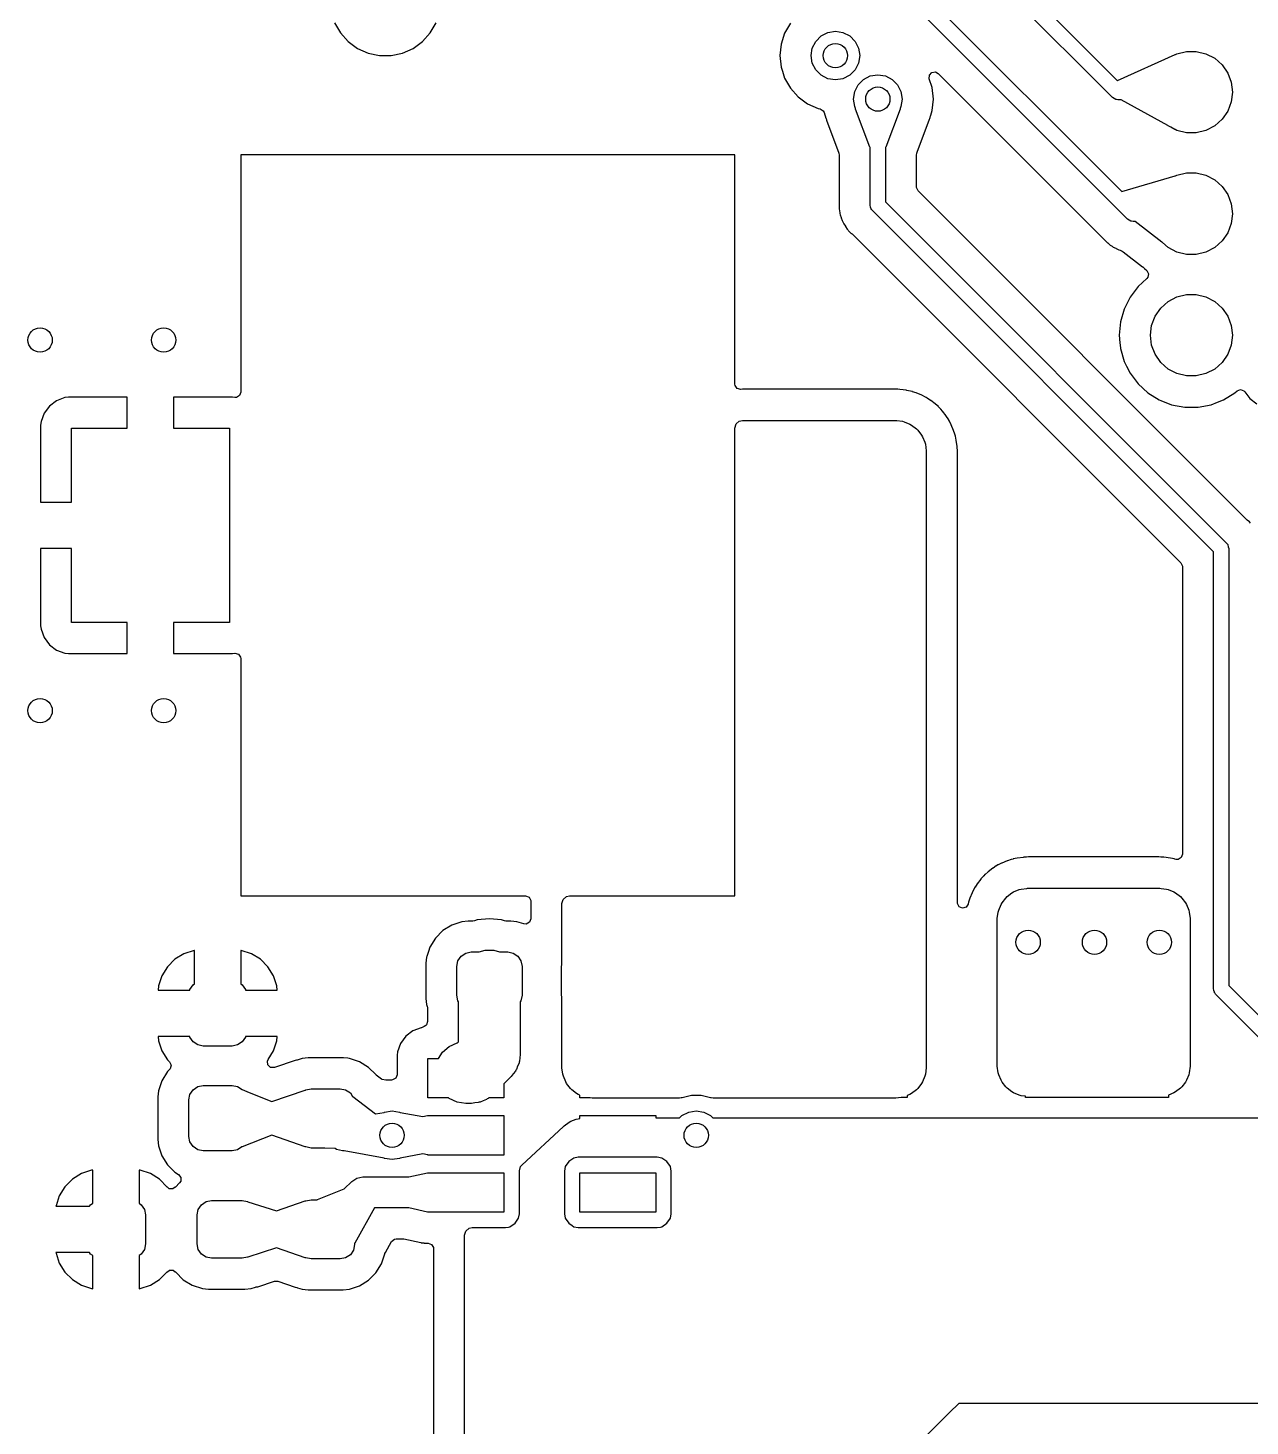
# Model space of a CAD drawing. Extents: x 106.8 to 191.4, y -142.2 to -57.6.
# Drawn here: x 139.54 to 159.64, y -105.85 to -82.85 of the extents above; entities that cross this region are included whole.
import ezdxf

# ---------------------------------------------------------------- set-up
doc = ezdxf.new("R2010")
doc.units = 0
doc.layers.add('BLACK', color=7, linetype='CONTINUOUS')

msp = doc.modelspace()

# ---------------------------------------------------------------- linework, layer by layer
at = {"layer": 'BLACK', "linetype": 'CONTINUOUS'}
for p, q in [((154.799, -81.0568), (157.46, -83.7177)), ((157.379, -83.9962), (154.582, -81.1992)), ((153.834, -81.842), (157.534, -85.5415)), ((157.629, -85.9962), (153.617, -81.9844)), ((144.583, -82.7676), (144.678, -82.9329)), ((146.157, -82.9329), (146.252, -82.7676)), ((152.083, -82.7697), (151.987, -82.9351)), ((144.678, -82.9329), (144.806, -83.0749)), ((146.029, -83.0749), (146.157, -82.9329)), ((151.987, -82.9351), (151.928, -83.1167)), ((152.498, -83.0715), (152.587, -82.983)), ((152.587, -82.983), (152.698, -82.9262)), ((152.698, -82.9262), (152.822, -82.9066)), ((152.822, -82.9066), (152.945, -82.9262)), ((152.945, -82.9262), (153.057, -82.983)), ((153.057, -82.983), (153.145, -83.0715)), ((144.806, -83.0749), (144.961, -83.1871)), ((144.961, -83.1871), (145.135, -83.2648)), ((145.7, -83.2648), (145.874, -83.1871)), ((145.874, -83.1871), (146.029, -83.0749)), ((151.928, -83.1167), (151.908, -83.3066)), ((152.422, -83.3066), (152.441, -83.183)), ((152.441, -83.183), (152.498, -83.0715)), ((153.145, -83.0715), (153.202, -83.183)), ((153.202, -83.183), (153.222, -83.3066)), ((158.44, -83.2753), (158.598, -83.2363)), ((158.598, -83.2363), (158.76, -83.2363)), ((158.76, -83.2363), (158.918, -83.2753)), ((145.135, -83.2648), (145.322, -83.3045)), ((145.322, -83.3045), (145.513, -83.3045)), ((145.513, -83.3045), (145.7, -83.2648)), ((151.908, -83.3066), (151.928, -83.4965)), ((152.441, -83.4302), (152.422, -83.3066)), ((152.498, -83.5417), (152.441, -83.4302)), ((153.202, -83.4302), (153.145, -83.5417)), ((153.222, -83.3066), (153.202, -83.4302)), ((157.462, -83.7166), (158.41, -83.2878)), ((158.41, -83.2878), (158.416, -83.2875)), ((158.416, -83.2875), (158.44, -83.2753)), ((158.918, -83.2753), (159.063, -83.3509)), ((159.063, -83.3509), (159.184, -83.4588)), ((159.184, -83.4588), (159.277, -83.5927)), ((151.928, -83.4965), (151.949, -83.5616)), ((151.949, -83.5616), (151.987, -83.6782)), ((151.987, -83.6782), (152.083, -83.8436)), ((152.587, -83.6302), (152.498, -83.5417)), ((152.698, -83.687), (152.587, -83.6302)), ((152.822, -83.7066), (152.698, -83.687)), ((152.945, -83.687), (152.822, -83.7066)), ((153.057, -83.6302), (152.945, -83.687)), ((153.145, -83.5417), (153.057, -83.6302)), ((153.196, -83.7865), (153.285, -83.698)), ((153.285, -83.698), (153.396, -83.6412)), ((153.396, -83.6412), (153.52, -83.6216)), ((153.52, -83.6216), (153.644, -83.6412)), ((153.644, -83.6412), (153.755, -83.698)), ((153.755, -83.698), (153.844, -83.7865)), ((154.367, -83.6884), (154.369, -83.6283)), ((154.414, -83.8317), (154.367, -83.6884)), ((154.369, -83.6283), (154.409, -83.5836)), ((154.409, -83.5836), (154.469, -83.5752)), ((154.469, -83.5752), (154.513, -83.5991)), ((154.513, -83.5991), (155.863, -84.9493)), ((159.277, -83.5927), (159.334, -83.7449)), ((152.083, -83.8436), (152.21, -83.9855)), ((153.12, -84.0216), (153.14, -83.898)), ((153.14, -83.898), (153.196, -83.7865)), ((153.844, -83.7865), (153.901, -83.898)), ((153.901, -83.898), (153.92, -84.0216)), ((154.434, -84.0216), (154.414, -83.8317)), ((157.46, -83.7177), (157.462, -83.7166)), ((159.334, -83.7449), (159.354, -83.9064)), ((159.354, -83.9064), (159.334, -84.0679)), ((152.21, -83.9855), (152.365, -84.0977)), ((152.365, -84.0977), (152.539, -84.1754)), ((153.14, -84.1452), (153.12, -84.0216)), ((153.155, -84.1758), (153.14, -84.1452)), ((153.901, -84.1452), (153.885, -84.176)), ((153.92, -84.0216), (153.901, -84.1452)), ((154.414, -84.2115), (154.434, -84.0216)), ((157.407, -84.0113), (157.379, -83.9962)), ((157.434, -84.0283), (157.407, -84.0113)), ((157.44, -84.0292), (157.434, -84.0283)), ((157.442, -84.0305), (157.44, -84.0292)), ((157.447, -84.0302), (157.442, -84.0305)), ((157.469, -84.0334), (157.447, -84.0302)), ((157.526, -84.0334), (157.469, -84.0334)), ((158.292, -84.4583), (157.526, -84.0334)), ((159.334, -84.0679), (159.277, -84.2201)), ((152.539, -84.1754), (152.571, -84.1821)), ((152.571, -84.1821), (152.622, -84.2139)), ((152.622, -84.2139), (152.636, -84.2409)), ((152.636, -84.2409), (152.666, -84.334)), ((152.666, -84.334), (152.669, -84.3423)), ((152.669, -84.3423), (152.674, -84.3655)), ((152.674, -84.3655), (152.879, -84.9131)), ((153.155, -84.1763), (153.155, -84.1758)), ((153.155, -84.1852), (153.155, -84.1763)), ((153.39, -84.814), (153.155, -84.1852)), ((153.886, -84.1852), (153.65, -84.814)), ((153.885, -84.176), (153.886, -84.1767)), ((153.886, -84.1767), (153.886, -84.1852)), ((154.174, -84.8781), (154.367, -84.3655)), ((154.367, -84.3655), (154.381, -84.3221)), ((154.381, -84.3156), (154.385, -84.2996)), ((154.381, -84.3221), (154.381, -84.3156)), ((154.385, -84.2996), (154.39, -84.2836)), ((154.39, -84.2836), (154.414, -84.2115)), ((159.184, -84.354), (159.063, -84.4619)), ((159.277, -84.2201), (159.184, -84.354)), ((158.296, -84.4619), (158.292, -84.4583)), ((158.34, -84.4853), (158.296, -84.4619)), ((158.409, -84.5237), (158.34, -84.4853)), ((158.411, -84.5242), (158.409, -84.5237)), ((158.414, -84.5242), (158.411, -84.5242)), ((158.44, -84.5375), (158.414, -84.5242)), ((158.598, -84.5765), (158.44, -84.5375)), ((158.76, -84.5765), (158.598, -84.5765)), ((158.918, -84.5375), (158.76, -84.5765)), ((159.063, -84.4619), (158.918, -84.5375)), ((153.393, -84.8182), (153.39, -84.814)), ((153.393, -85.7666), (153.393, -84.8182)), ((153.393, -84.8182), (153.393, -84.8182)), ((153.65, -84.814), (153.647, -84.8171)), ((153.647, -84.8171), (153.647, -85.714)), ((151.167, -84.9376), (143.039, -84.9376)), ((143.039, -84.9376), (143.039, -84.9376)), ((143.039, -84.9376), (143.039, -88.8425)), ((151.167, -88.7086), (151.167, -84.9376)), ((151.167, -84.9376), (151.167, -84.9376)), ((152.879, -84.9131), (152.885, -84.944)), ((152.885, -84.944), (152.885, -85.6867)), ((154.156, -84.944), (154.161, -84.9131)), ((154.156, -85.467), (154.156, -84.944)), ((154.161, -84.9131), (154.174, -84.8781)), ((155.863, -84.9493), (157.213, -86.2993)), ((157.536, -85.5401), (158.411, -85.2857)), ((158.411, -85.2857), (158.418, -85.2865)), ((158.418, -85.2865), (158.44, -85.2753)), ((158.44, -85.2753), (158.598, -85.2363)), ((158.598, -85.2363), (158.76, -85.2363)), ((158.76, -85.2363), (158.918, -85.2753)), ((158.918, -85.2753), (159.063, -85.3509)), ((154.156, -85.4746), (154.156, -85.467)), ((154.181, -85.5291), (154.156, -85.4746)), ((159.593, -90.9411), (154.181, -85.5291)), ((157.534, -85.5415), (157.536, -85.5401)), ((159.063, -85.3509), (159.184, -85.4588)), ((159.184, -85.4588), (159.277, -85.5927)), ((152.885, -85.6867), (152.882, -85.7059)), ((152.882, -85.7059), (152.882, -85.7062)), ((152.882, -85.7062), (152.882, -85.7063)), ((152.882, -85.7063), (152.885, -85.7752)), ((152.885, -85.7752), (152.885, -85.778)), ((152.885, -85.778), (152.885, -85.8066)), ((153.402, -85.7968), (153.393, -85.7666)), ((153.647, -85.714), (159.258, -91.3248)), ((159.277, -85.5927), (159.334, -85.7449)), ((159.334, -85.7449), (159.354, -85.9064)), ((152.885, -85.8066), (152.885, -85.8093)), ((152.885, -85.8093), (152.885, -85.8093)), ((152.885, -85.8093), (152.885, -85.8124)), ((152.885, -85.8124), (152.886, -85.8207)), ((152.886, -85.8207), (152.887, -85.8668)), ((152.887, -85.8668), (152.894, -85.8892)), ((152.894, -85.8892), (152.897, -85.9027)), ((152.897, -85.9027), (152.9, -85.9259)), ((152.9, -85.9259), (152.917, -85.9688)), ((152.917, -85.9688), (152.919, -85.9767)), ((152.919, -85.9767), (152.932, -86.021)), ((153.409, -85.8275), (153.402, -85.7968)), ((153.412, -85.8326), (153.409, -85.8275)), ((153.413, -85.8353), (153.412, -85.8326)), ((153.417, -85.8382), (153.413, -85.8353)), ((153.43, -85.8564), (153.417, -85.8382)), ((159.041, -91.4672), (153.43, -85.8564)), ((157.657, -86.0113), (157.629, -85.9962)), ((157.683, -86.0283), (157.657, -86.0113)), ((159.354, -85.9064), (159.334, -86.0679)), ((152.932, -86.021), (152.944, -86.0411)), ((152.944, -86.0411), (152.95, -86.0535)), ((152.95, -86.0535), (152.959, -86.0752)), ((152.959, -86.0752), (152.986, -86.1125)), ((152.986, -86.1125), (152.99, -86.1195)), ((152.99, -86.1195), (153.014, -86.1592)), ((153.014, -86.1592), (153.014, -86.1592)), ((153.014, -86.1592), (153.014, -86.1592)), ((153.014, -86.1592), (153.03, -86.1757)), ((153.03, -86.1757), (153.039, -86.1862)), ((153.039, -86.1862), (153.053, -86.2051)), ((153.053, -86.2051), (153.083, -86.2298)), ((153.083, -86.2298), (153.089, -86.2345)), ((153.089, -86.2345), (153.095, -86.2401)), ((153.095, -86.2401), (158.507, -91.6521)), ((157.689, -86.0292), (157.683, -86.0283)), ((157.692, -86.0305), (157.689, -86.0292)), ((157.696, -86.0302), (157.692, -86.0305)), ((157.719, -86.0334), (157.696, -86.0302)), ((157.754, -86.0334), (157.719, -86.0334)), ((158.194, -86.3773), (157.754, -86.0334)), ((159.277, -86.2201), (159.184, -86.354)), ((159.334, -86.0679), (159.277, -86.2201)), ((157.213, -86.2993), (157.225, -86.3143)), ((157.225, -86.3143), (157.225, -86.3147)), ((157.225, -86.3147), (157.276, -86.3619)), ((157.276, -86.3619), (157.278, -86.3638)), ((157.278, -86.3638), (157.298, -86.384)), ((157.298, -86.384), (157.3, -86.3857)), ((157.3, -86.3857), (157.302, -86.3876)), ((157.302, -86.3876), (157.309, -86.393)), ((157.309, -86.393), (157.342, -86.4246)), ((157.342, -86.4246), (157.363, -86.4359)), ((157.363, -86.4359), (157.374, -86.4434)), ((157.374, -86.4434), (157.387, -86.4535)), ((157.387, -86.4535), (157.393, -86.4578)), ((157.393, -86.4578), (157.435, -86.4761)), ((158.201, -86.3798), (158.194, -86.3773)), ((158.202, -86.3792), (158.201, -86.3798)), ((158.296, -86.4619), (158.202, -86.3792)), ((158.44, -86.5375), (158.296, -86.4619)), ((159.063, -86.4619), (158.918, -86.5375)), ((159.184, -86.354), (159.063, -86.4619)), ((157.435, -86.4761), (157.443, -86.4797)), ((157.443, -86.4797), (157.483, -86.502)), ((157.483, -86.502), (157.506, -86.5078)), ((157.506, -86.5078), (157.519, -86.5122)), ((157.519, -86.5122), (157.527, -86.5156)), ((157.527, -86.5156), (157.539, -86.521)), ((157.539, -86.521), (157.558, -86.5325)), ((157.558, -86.5325), (157.877, -86.7819)), ((158.598, -86.5765), (158.44, -86.5375)), ((158.76, -86.5765), (158.598, -86.5765)), ((158.918, -86.5375), (158.76, -86.5765)), ((157.877, -86.7819), (157.878, -86.7825)), ((157.878, -86.7825), (157.902, -86.8002)), ((157.902, -86.8002), (157.902, -86.8007)), ((157.902, -86.8007), (157.909, -86.806)), ((157.909, -86.806), (157.948, -86.8414)), ((157.948, -86.8414), (157.976, -86.8947)), ((157.976, -86.8947), (157.963, -86.9534)), ((157.801, -87.1057), (157.669, -87.2807)), ((157.948, -86.9714), (157.801, -87.1057)), ((157.963, -86.9534), (157.948, -86.9714)), ((157.669, -87.2807), (157.571, -87.477)), ((158.174, -87.4588), (158.296, -87.3509)), ((158.296, -87.3509), (158.44, -87.2753)), ((158.44, -87.2753), (158.598, -87.2363)), ((158.598, -87.2363), (158.76, -87.2363)), ((158.76, -87.2363), (158.918, -87.2753)), ((158.918, -87.2753), (159.063, -87.3509)), ((159.063, -87.3509), (159.184, -87.4588)), ((157.571, -87.477), (157.511, -87.688)), ((158.024, -87.7449), (158.081, -87.5927)), ((158.081, -87.5927), (158.174, -87.4588)), ((159.184, -87.4588), (159.277, -87.5927)), ((159.277, -87.5927), (159.334, -87.7449)), ((157.511, -87.688), (157.491, -87.9064)), ((158.004, -87.9064), (158.024, -87.7449)), ((159.334, -87.7449), (159.354, -87.9064)), ((157.491, -87.9064), (157.502, -88.0315)), ((157.502, -88.0315), (157.51, -88.1126)), ((158.024, -88.0679), (158.004, -87.9064)), ((158.081, -88.2201), (158.024, -88.0679)), ((159.334, -88.0679), (159.277, -88.2201)), ((159.354, -87.9064), (159.334, -88.0679)), ((157.51, -88.1126), (157.511, -88.1248)), ((157.511, -88.1248), (157.571, -88.3358)), ((158.174, -88.354), (158.081, -88.2201)), ((159.277, -88.2201), (159.184, -88.354)), ((157.571, -88.3358), (157.611, -88.4174)), ((157.611, -88.4174), (157.669, -88.5321)), ((157.669, -88.5321), (157.801, -88.7071)), ((158.296, -88.4619), (158.174, -88.354)), ((158.44, -88.5375), (158.296, -88.4619)), ((158.598, -88.5765), (158.44, -88.5375)), ((158.918, -88.5375), (158.76, -88.5765)), ((159.063, -88.4619), (158.918, -88.5375)), ((159.184, -88.354), (159.063, -88.4619)), ((151.171, -88.733), (151.167, -88.7086)), ((151.206, -88.7816), (151.171, -88.733)), ((157.801, -88.7071), (157.963, -88.8549)), ((158.76, -88.5765), (158.598, -88.5765)), ((140.007, -88.9832), (139.89, -89.0707)), ((140.144, -88.9321), (140.007, -88.9832)), ((140.202, -88.9259), (140.144, -88.9321)), ((140.207, -88.9256), (140.202, -88.9259)), ((141.172, -88.9256), (140.207, -88.9256)), ((141.172, -89.4336), (141.172, -88.9256)), ((141.172, -88.9256), (141.172, -88.9256)), ((142.899, -88.9256), (141.934, -88.9256)), ((141.934, -88.9256), (141.934, -88.9256)), ((141.934, -88.9256), (141.934, -89.4336)), ((142.904, -88.9259), (142.899, -88.9256)), ((142.942, -88.9299), (142.904, -88.9259)), ((142.966, -88.9291), (142.942, -88.9299)), ((143.019, -88.899), (142.966, -88.9291)), ((143.039, -88.8425), (143.019, -88.899)), ((151.264, -88.796), (151.206, -88.7816)), ((151.291, -88.7932), (151.264, -88.796)), ((151.293, -88.7929), (151.291, -88.7931)), ((151.291, -88.7931), (151.291, -88.7932)), ((151.295, -88.7929), (151.293, -88.7929)), ((153.799, -88.7929), (151.295, -88.7929)), ((151.295, -88.7929), (151.295, -88.7929)), ((153.8, -88.7929), (153.799, -88.7929)), ((153.833, -88.7939), (153.8, -88.7929)), ((153.834, -88.794), (153.833, -88.7939)), ((153.849, -88.795), (153.834, -88.794)), ((153.85, -88.7951), (153.849, -88.795)), ((153.882, -88.7982), (153.85, -88.7951)), ((153.884, -88.7984), (153.882, -88.7982)), ((153.989, -88.8122), (153.884, -88.7984)), ((153.989, -88.8123), (153.989, -88.8122)), ((153.991, -88.8124), (153.989, -88.8123)), ((153.992, -88.8127), (153.991, -88.8124)), ((154.055, -88.8253), (153.992, -88.8127)), ((153.992, -88.8127), (153.992, -88.8127)), ((154.057, -88.8255), (154.055, -88.8253)), ((154.055, -88.8253), (154.055, -88.8253)), ((154.058, -88.8259), (154.057, -88.8255)), ((154.087, -88.8337), (154.058, -88.8259)), ((154.058, -88.8259), (154.058, -88.8259)), ((154.088, -88.834), (154.087, -88.8337)), ((154.09, -88.8345), (154.088, -88.834)), ((154.151, -88.8552), (154.09, -88.8345)), ((154.09, -88.8345), (154.09, -88.8345)), ((154.152, -88.8556), (154.151, -88.8552)), ((154.151, -88.8552), (154.151, -88.8552)), ((154.153, -88.8562), (154.152, -88.8556)), ((154.243, -88.8931), (154.153, -88.8562)), ((154.153, -88.8562), (154.153, -88.8562)), ((154.243, -88.8932), (154.243, -88.8931)), ((154.244, -88.8937), (154.243, -88.8932)), ((154.245, -88.8943), (154.244, -88.8937)), ((154.303, -88.9228), (154.245, -88.8943)), ((154.245, -88.8943), (154.245, -88.8943)), ((154.304, -88.9234), (154.303, -88.9228)), ((154.303, -88.9228), (154.303, -88.9228)), ((154.305, -88.9241), (154.304, -88.9234)), ((154.314, -88.9291), (154.305, -88.9241)), ((154.305, -88.9241), (154.305, -88.9241)), ((154.333, -88.9399), (154.314, -88.9291)), ((154.388, -88.9772), (154.333, -88.9399)), ((154.39, -88.978), (154.388, -88.9772)), ((154.466, -89.0368), (154.39, -88.978)), ((154.39, -88.978), (154.39, -88.978)), ((157.963, -88.8549), (158.149, -88.9704)), ((158.149, -88.9704), (158.178, -88.9814)), ((158.178, -88.9814), (158.354, -89.0496)), ((159.108, -89.0096), (159.209, -88.9704)), ((159.209, -88.9704), (159.395, -88.8549)), ((159.395, -88.8549), (159.43, -88.8232)), ((159.43, -88.8232), (159.486, -88.8003)), ((159.486, -88.8003), (159.543, -88.8186)), ((159.543, -88.8186), (159.56, -88.8355)), ((159.56, -88.8355), (159.641, -88.9443)), ((159.641, -88.9443), (159.758, -89.0318)), ((139.803, -89.1876), (139.752, -89.3245)), ((139.89, -89.0707), (139.803, -89.1876)), ((154.467, -89.0377), (154.466, -89.0368)), ((154.466, -89.0368), (154.466, -89.0368)), ((154.468, -89.0386), (154.467, -89.0377)), ((154.517, -89.081), (154.468, -89.0386)), ((154.468, -89.0386), (154.468, -89.0386)), ((154.518, -89.082), (154.517, -89.081)), ((154.517, -89.081), (154.517, -89.081)), ((154.541, -89.1052), (154.518, -89.082)), ((154.542, -89.1063), (154.541, -89.1052)), ((154.557, -89.1235), (154.542, -89.1063)), ((154.542, -89.1063), (154.542, -89.1063)), ((154.585, -89.1557), (154.557, -89.1235)), ((154.646, -89.2346), (154.585, -89.1557)), ((154.647, -89.2358), (154.646, -89.2346)), ((158.354, -89.0496), (158.569, -89.0899)), ((158.569, -89.0899), (158.569, -89.0899)), ((158.569, -89.0899), (158.789, -89.0899)), ((158.789, -89.0899), (159.004, -89.0496)), ((159.004, -89.0496), (159.108, -89.0096)), ((139.752, -89.3245), (139.745, -89.3827)), ((139.745, -89.3827), (139.745, -89.3874)), ((139.745, -89.3874), (139.745, -90.6526)), ((140.253, -90.6526), (140.253, -89.4336)), ((140.253, -89.4336), (141.172, -89.4336)), ((141.934, -89.4336), (142.853, -89.4336)), ((142.853, -89.4336), (142.853, -92.6336)), ((151.167, -89.4324), (151.187, -89.3643)), ((151.167, -97.1296), (151.167, -89.4324)), ((151.187, -89.3643), (151.241, -89.3178)), ((151.241, -89.3178), (151.293, -89.3064)), ((151.293, -89.3064), (153.8, -89.3064)), ((153.8, -89.3064), (153.817, -89.3075)), ((153.817, -89.3075), (153.835, -89.3099)), ((153.835, -89.3099), (153.924, -89.3215)), ((153.924, -89.3215), (153.955, -89.3301)), ((153.955, -89.3301), (154.047, -89.3681)), ((154.047, -89.3681), (154.076, -89.3846)), ((154.076, -89.3846), (154.155, -89.4451)), ((154.155, -89.4451), (154.178, -89.4683)), ((154.682, -89.2889), (154.647, -89.2358)), ((154.683, -89.2905), (154.682, -89.2889)), ((154.7, -89.319), (154.683, -89.2905)), ((154.729, -89.3792), (154.7, -89.319)), ((154.767, -89.4711), (154.729, -89.3792)), ((154.178, -89.4683), (154.239, -89.5472)), ((154.239, -89.5472), (154.255, -89.5757)), ((154.255, -89.5757), (154.293, -89.6676)), ((154.293, -89.6676), (154.302, -89.6994)), ((154.789, -89.5347), (154.767, -89.4711)), ((154.798, -89.5665), (154.789, -89.5347)), ((154.811, -89.6323), (154.798, -89.5665)), ((154.811, -89.6338), (154.811, -89.6323)), ((154.825, -89.7378), (154.811, -89.6338)), ((154.302, -89.6994), (154.316, -89.8062)), ((154.316, -89.8062), (154.317, -89.8227)), ((154.317, -89.8227), (154.317, -99.9407)), ((154.825, -89.7392), (154.825, -89.7378)), ((154.828, -89.7712), (154.825, -89.7392)), ((154.828, -89.7726), (154.828, -89.7712)), ((154.829, -89.7876), (154.828, -89.7726)), ((154.829, -89.7891), (154.829, -89.7876)), ((154.83, -89.8212), (154.829, -89.7891)), ((154.83, -89.8227), (154.83, -89.8212)), ((154.83, -97.2452), (154.83, -89.8227)), ((139.745, -90.6526), (140.253, -90.6526)), ((139.745, -90.6526), (139.745, -90.6526)), ((159.599, -90.9467), (159.593, -90.9411)), ((159.635, -90.9761), (159.599, -90.9467)), ((159.649, -90.995), (159.635, -90.9761)), ((140.253, -91.4146), (139.745, -91.4146)), ((139.745, -91.4146), (139.745, -91.4146)), ((139.745, -91.4146), (139.745, -92.6798)), ((140.253, -92.6336), (140.253, -91.4146)), ((159.041, -98.6536), (159.041, -91.4672)), ((159.258, -91.3248), (159.271, -91.343)), ((159.271, -91.343), (159.275, -91.3459)), ((159.275, -91.3459), (159.276, -91.3486)), ((159.276, -91.3486), (159.28, -91.3537)), ((159.28, -91.3537), (159.286, -91.3844)), ((159.286, -91.3844), (159.295, -91.4146)), ((159.295, -91.4146), (159.295, -98.601)), ((158.507, -91.6521), (158.532, -91.7066)), ((158.532, -91.7066), (158.533, -91.7142)), ((158.533, -91.7142), (158.533, -96.4427)), ((139.745, -92.6798), (139.745, -92.6845)), ((139.745, -92.6845), (139.752, -92.7427)), ((141.172, -92.6336), (140.253, -92.6336)), ((141.172, -93.1416), (141.172, -92.6336)), ((142.853, -92.6336), (141.934, -92.6336)), ((141.934, -92.6336), (141.934, -93.1416)), ((139.752, -92.7427), (139.803, -92.8796)), ((139.803, -92.8796), (139.89, -92.9965)), ((139.89, -92.9965), (140.007, -93.084)), ((140.007, -93.084), (140.144, -93.1351)), ((140.144, -93.1351), (140.202, -93.1413)), ((140.202, -93.1413), (140.207, -93.1416)), ((140.207, -93.1416), (141.172, -93.1416)), ((141.172, -93.1416), (141.172, -93.1416)), ((141.934, -93.1416), (141.934, -93.1416)), ((141.934, -93.1416), (142.899, -93.1416)), ((142.899, -93.1416), (142.904, -93.1413)), ((142.904, -93.1413), (142.942, -93.1373)), ((142.942, -93.1373), (143, -93.1517)), ((143, -93.1517), (143.036, -93.2003)), ((143.036, -93.2003), (143.039, -93.2247)), ((143.039, -93.2247), (143.039, -97.1296)), ((155.557, -96.5905), (155.499, -96.619)), ((155.558, -96.5899), (155.557, -96.5905)), ((155.557, -96.5905), (155.557, -96.5905)), ((155.559, -96.5894), (155.558, -96.5899)), ((155.648, -96.5524), (155.559, -96.5894)), ((155.559, -96.5894), (155.559, -96.5894)), ((155.65, -96.5518), (155.648, -96.5524)), ((155.648, -96.5524), (155.648, -96.5524)), ((155.651, -96.5514), (155.65, -96.5518)), ((155.712, -96.5307), (155.651, -96.5514)), ((155.651, -96.5514), (155.651, -96.5514)), ((155.713, -96.5302), (155.712, -96.5307)), ((155.712, -96.5307), (155.712, -96.5307)), ((155.715, -96.5299), (155.713, -96.5302)), ((155.744, -96.5221), (155.715, -96.5299)), ((155.715, -96.5299), (155.715, -96.5299)), ((155.745, -96.5217), (155.744, -96.5221)), ((155.744, -96.5221), (155.744, -96.5221)), ((155.747, -96.5215), (155.745, -96.5217)), ((155.81, -96.5089), (155.747, -96.5215)), ((155.747, -96.5215), (155.747, -96.5215)), ((155.811, -96.5086), (155.81, -96.5089)), ((155.81, -96.5089), (155.81, -96.5089)), ((155.812, -96.5085), (155.811, -96.5086)), ((155.916, -96.4947), (155.812, -96.5084)), ((155.812, -96.5084), (155.812, -96.5085)), ((155.918, -96.4946), (155.916, -96.4947)), ((155.95, -96.4914), (155.918, -96.4946)), ((155.951, -96.4913), (155.95, -96.4914)), ((155.966, -96.4903), (155.951, -96.4913)), ((155.968, -96.4902), (155.966, -96.4903)), ((156, -96.4891), (155.968, -96.4902)), ((156.001, -96.4891), (156, -96.4891)), ((158.142, -96.4891), (156.001, -96.4891)), ((158.144, -96.4891), (158.142, -96.4891)), ((158.176, -96.4901), (158.144, -96.4891)), ((158.177, -96.4902), (158.176, -96.4901)), ((158.192, -96.4912), (158.177, -96.4902)), ((158.194, -96.4913), (158.192, -96.4912)), ((158.226, -96.4944), (158.194, -96.4913)), ((158.227, -96.4946), (158.226, -96.4944)), ((158.333, -96.5084), (158.227, -96.4946)), ((158.333, -96.5085), (158.333, -96.5084)), ((158.334, -96.5086), (158.333, -96.5085)), ((158.336, -96.5089), (158.334, -96.5086)), ((158.399, -96.5215), (158.336, -96.5089)), ((158.336, -96.5089), (158.336, -96.5089)), ((158.4, -96.5217), (158.399, -96.5215)), ((158.399, -96.5215), (158.399, -96.5215)), ((158.401, -96.5221), (158.4, -96.5217)), ((158.422, -96.5276), (158.401, -96.5221)), ((158.401, -96.5221), (158.401, -96.5221)), ((158.46, -96.5293), (158.422, -96.5276)), ((158.512, -96.4992), (158.46, -96.5293)), ((158.533, -96.4427), (158.512, -96.4992)), ((155.26, -96.8025), (155.217, -96.8509)), ((155.261, -96.8014), (155.26, -96.8025)), ((155.26, -96.8025), (155.26, -96.8025)), ((155.262, -96.8004), (155.261, -96.8014)), ((155.283, -96.7792), (155.262, -96.8004)), ((155.262, -96.8004), (155.262, -96.8004)), ((155.284, -96.7782), (155.283, -96.7792)), ((155.283, -96.7792), (155.283, -96.7792)), ((155.285, -96.7773), (155.284, -96.7782)), ((155.333, -96.7349), (155.285, -96.7772)), ((155.285, -96.7772), (155.285, -96.7773)), ((155.334, -96.7339), (155.333, -96.7348)), ((155.333, -96.7348), (155.333, -96.7349)), ((155.336, -96.7331), (155.334, -96.7339)), ((155.412, -96.6742), (155.336, -96.733)), ((155.336, -96.733), (155.336, -96.7331)), ((155.413, -96.6734), (155.412, -96.6742)), ((155.412, -96.6742), (155.412, -96.6742)), ((155.415, -96.6726), (155.413, -96.6734)), ((155.468, -96.6368), (155.415, -96.6726)), ((155.415, -96.6726), (155.415, -96.6726)), ((155.469, -96.6361), (155.468, -96.6368)), ((155.468, -96.6368), (155.468, -96.6368)), ((155.47, -96.6354), (155.469, -96.6361)), ((155.496, -96.6203), (155.47, -96.6353)), ((155.47, -96.6353), (155.47, -96.6354)), ((155.498, -96.6196), (155.496, -96.6203)), ((155.496, -96.6203), (155.496, -96.6203)), ((155.499, -96.619), (155.498, -96.6196)), ((155.499, -96.619), (155.499, -96.619)), ((155.093, -97.0331), (155.072, -97.0754)), ((155.101, -97.0164), (155.093, -97.0331)), ((155.102, -97.0152), (155.101, -97.0164)), ((155.101, -97.0164), (155.101, -97.0164)), ((155.103, -97.0139), (155.102, -97.0152)), ((155.118, -96.9879), (155.103, -97.0139)), ((155.103, -97.0139), (155.103, -97.0139)), ((155.119, -96.9867), (155.118, -96.9879)), ((155.118, -96.9879), (155.118, -96.9879)), ((155.155, -96.932), (155.119, -96.9855)), ((155.119, -96.9855), (155.119, -96.9855)), ((155.119, -96.9855), (155.119, -96.9867)), ((155.156, -96.9308), (155.155, -96.932)), ((155.155, -96.932), (155.155, -96.932)), ((155.157, -96.9297), (155.156, -96.9308)), ((155.216, -96.8531), (155.157, -96.9297)), ((155.157, -96.9297), (155.157, -96.9297)), ((155.217, -96.8509), (155.216, -96.8519)), ((155.216, -96.8519), (155.216, -96.853)), ((155.216, -96.853), (155.216, -96.8531)), ((155.217, -96.8509), (155.217, -96.8509)), ((155.754, -97.0643), (155.846, -97.0263)), ((155.846, -97.0263), (155.878, -97.0177)), ((155.878, -97.0177), (155.969, -97.0058)), ((155.969, -97.0058), (155.985, -97.0037)), ((155.985, -97.0037), (156.001, -97.0026)), ((156.001, -97.0026), (158.144, -97.0026)), ((158.144, -97.0026), (158.16, -97.0037)), ((158.16, -97.0037), (158.179, -97.0061)), ((158.179, -97.0061), (158.267, -97.0177)), ((158.267, -97.0177), (158.299, -97.0263)), ((158.299, -97.0263), (158.391, -97.0643)), ((143.039, -97.1296), (147.725, -97.1296)), ((147.725, -97.1296), (147.782, -97.1502)), ((147.782, -97.1502), (147.812, -97.2022)), ((147.812, -97.23), (147.809, -97.2556)), ((147.809, -97.2556), (147.809, -97.5071)), ((147.812, -97.2022), (147.812, -97.23)), ((148.322, -97.2556), (148.342, -97.1875)), ((148.322, -98.263), (148.322, -97.2556)), ((148.342, -97.1875), (148.396, -97.141)), ((148.396, -97.141), (148.448, -97.1296)), ((148.448, -97.1296), (151.167, -97.1296)), ((154.831, -97.2557), (154.83, -97.2452)), ((154.858, -97.3094), (154.831, -97.2557)), ((155.004, -97.2652), (154.971, -97.3155)), ((155.005, -97.2613), (155.004, -97.2627)), ((155.004, -97.2627), (155.004, -97.2641)), ((155.004, -97.2641), (155.004, -97.2652)), ((155.012, -97.2323), (155.005, -97.2613)), ((155.005, -97.2613), (155.005, -97.2613)), ((155.013, -97.2309), (155.012, -97.2323)), ((155.012, -97.2323), (155.012, -97.2323)), ((155.034, -97.1687), (155.013, -97.2295)), ((155.013, -97.2295), (155.013, -97.2295)), ((155.013, -97.2295), (155.013, -97.2309)), ((155.035, -97.166), (155.034, -97.1673)), ((155.034, -97.1673), (155.034, -97.1686)), ((155.034, -97.1686), (155.034, -97.1687)), ((155.072, -97.0767), (155.035, -97.166)), ((155.035, -97.166), (155.035, -97.166)), ((155.072, -97.0754), (155.072, -97.0767)), ((155.072, -97.0767), (155.072, -97.0767)), ((155.509, -97.3638), (155.547, -97.2719)), ((155.547, -97.2719), (155.563, -97.2434)), ((155.563, -97.2434), (155.624, -97.1645)), ((155.624, -97.1645), (155.647, -97.1413)), ((155.647, -97.1413), (155.726, -97.0808)), ((155.726, -97.0808), (155.754, -97.0643)), ((158.391, -97.0643), (158.419, -97.0808)), ((158.419, -97.0808), (158.498, -97.1413)), ((158.498, -97.1413), (158.521, -97.1645)), ((158.521, -97.1645), (158.582, -97.2434)), ((158.582, -97.2434), (158.598, -97.2719)), ((158.598, -97.2719), (158.636, -97.3638)), ((147.13, -97.5052), (146.93, -97.5248)), ((147.329, -97.5248), (147.13, -97.5052)), ((147.809, -97.5071), (147.788, -97.5636)), ((154.913, -97.333), (154.858, -97.3094)), ((154.971, -97.3155), (154.913, -97.333)), ((155.485, -97.5189), (155.486, -97.5024)), ((155.486, -97.5012), (155.5, -97.3956)), ((155.486, -97.5024), (155.486, -97.5012)), ((155.5, -97.3956), (155.509, -97.3638)), ((158.636, -97.3638), (158.645, -97.3956)), ((158.645, -97.3956), (158.659, -97.5024)), ((158.659, -97.5024), (158.66, -97.5189)), ((146.364, -97.6999), (146.24, -97.8233)), ((146.512, -97.6084), (146.364, -97.6999)), ((146.678, -97.5535), (146.512, -97.6084)), ((146.778, -97.5433), (146.678, -97.5535)), ((146.78, -97.5431), (146.778, -97.5433)), ((146.778, -97.5433), (146.778, -97.5433)), ((146.782, -97.5431), (146.78, -97.5431)), ((146.857, -97.5431), (146.782, -97.5431)), ((146.782, -97.5431), (146.782, -97.5431)), ((146.882, -97.5393), (146.857, -97.5431)), ((146.93, -97.5248), (146.882, -97.5393)), ((147.377, -97.5393), (147.329, -97.5248)), ((147.402, -97.5431), (147.377, -97.5393)), ((147.477, -97.5431), (147.402, -97.5431)), ((147.479, -97.5431), (147.477, -97.5431)), ((147.482, -97.5433), (147.479, -97.5431)), ((147.581, -97.5535), (147.482, -97.5433)), ((147.482, -97.5433), (147.482, -97.5433)), ((147.693, -97.5906), (147.581, -97.5535)), ((147.736, -97.5937), (147.693, -97.5906)), ((147.788, -97.5636), (147.736, -97.5937)), ((155.485, -99.9153), (155.485, -97.5189)), ((158.66, -97.5189), (158.66, -99.9153)), ((146.149, -97.9717), (146.125, -98.0451)), ((146.24, -97.8233), (146.149, -97.9717)), ((141.955, -98.1723), (141.832, -98.2956)), ((142.103, -98.0808), (141.955, -98.1723)), ((142.269, -98.026), (142.103, -98.0808)), ((142.277, -98.0252), (142.269, -98.026)), ((142.277, -98.5768), (142.277, -98.0252)), ((143.047, -98.026), (143.039, -98.0252)), ((143.039, -98.0252), (143.039, -98.5768)), ((143.213, -98.0808), (143.047, -98.026)), ((143.361, -98.1723), (143.213, -98.0808)), ((143.484, -98.2956), (143.361, -98.1723)), ((146.094, -98.1372), (146.084, -98.2372)), ((146.098, -98.1254), (146.094, -98.1372)), ((146.125, -98.0451), (146.098, -98.1254)), ((146.592, -98.2891), (146.61, -98.1982)), ((146.61, -98.1982), (146.662, -98.1212)), ((146.662, -98.1212), (146.739, -98.0697)), ((146.739, -98.0697), (146.83, -98.0516)), ((146.83, -98.0516), (146.963, -98.0516)), ((146.963, -98.0516), (147.057, -98.0238)), ((147.057, -98.0238), (147.202, -98.0238)), ((147.202, -98.0238), (147.297, -98.0516)), ((147.297, -98.0516), (147.43, -98.0516)), ((147.43, -98.0516), (147.52, -98.0697)), ((147.52, -98.0697), (147.598, -98.1212)), ((147.598, -98.1212), (147.649, -98.1982)), ((147.649, -98.1982), (147.667, -98.2891)), ((141.832, -98.2956), (141.74, -98.4439)), ((143.576, -98.4439), (143.484, -98.2956)), ((146.084, -98.2372), (146.084, -98.2372)), ((146.084, -98.2372), (146.084, -98.2394)), ((146.084, -98.2394), (146.084, -98.2416)), ((146.084, -98.2416), (146.084, -98.2416)), ((146.084, -98.2416), (146.084, -98.8116)), ((146.592, -98.7641), (146.592, -98.2891)), ((147.667, -98.2891), (147.667, -98.7641)), ((148.317, -98.2891), (148.322, -98.263)), ((148.317, -98.7641), (148.317, -98.2891)), ((141.686, -98.6093), (141.678, -98.6801)), ((141.74, -98.4439), (141.686, -98.6093)), ((142.201, -98.6702), (142.253, -98.5932)), ((142.253, -98.5932), (142.277, -98.5768)), ((143.039, -98.5768), (143.064, -98.5932)), ((143.064, -98.5932), (143.115, -98.6702)), ((143.631, -98.6093), (143.576, -98.4439)), ((143.638, -98.6801), (143.631, -98.6093)), ((159.05, -98.6838), (159.041, -98.6536)), ((159.295, -98.601), (159.988, -99.294)), ((141.678, -98.6801), (141.678, -98.6801)), ((141.678, -98.6801), (142.199, -98.6801)), ((142.199, -98.6801), (142.201, -98.6702)), ((143.115, -98.6702), (143.117, -98.6801)), ((143.117, -98.6801), (143.638, -98.6801)), ((143.638, -98.6801), (143.638, -98.6801)), ((146.084, -98.8116), (146.084, -98.8116)), ((146.084, -98.8116), (146.084, -98.8138)), ((146.084, -98.8138), (146.084, -98.816)), ((146.084, -98.816), (146.084, -98.816)), ((146.084, -98.816), (146.094, -98.916)), ((146.61, -98.855), (146.592, -98.7641)), ((146.622, -98.8721), (146.61, -98.855)), ((146.622, -99.5287), (146.622, -98.8721)), ((147.649, -98.855), (147.638, -98.8721)), ((147.638, -98.8721), (147.638, -99.7391)), ((147.667, -98.7641), (147.649, -98.855)), ((148.322, -98.7902), (148.317, -98.7641)), ((148.322, -99.9407), (148.322, -98.7902)), ((159.057, -98.7145), (159.05, -98.6838)), ((159.06, -98.7196), (159.057, -98.7145)), ((159.061, -98.7223), (159.06, -98.7196)), ((159.065, -98.7252), (159.061, -98.7223)), ((159.078, -98.7434), (159.065, -98.7252)), ((159.846, -99.5108), (159.078, -98.7434)), ((146.094, -98.916), (146.1, -98.9338)), ((146.1, -98.9338), (146.104, -98.9459)), ((146.104, -98.9459), (146.109, -98.96)), ((146.109, -98.96), (146.113, -98.9877)), ((146.113, -98.9877), (146.113, -99.1932)), ((145.871, -99.3507), (145.754, -99.4383)), ((146.008, -99.2996), (145.871, -99.3507)), ((146.012, -99.2992), (146.008, -99.2996)), ((146.058, -99.2797), (146.012, -99.2992)), ((146.081, -99.2612), (146.058, -99.2797)), ((146.093, -99.2497), (146.081, -99.2612)), ((146.113, -99.1932), (146.093, -99.2497)), ((142.199, -99.4421), (141.678, -99.4421)), ((141.678, -99.4421), (141.686, -99.5129)), ((141.686, -99.5129), (141.74, -99.6783)), ((142.201, -99.452), (142.199, -99.4421)), ((142.253, -99.529), (142.201, -99.452)), ((142.33, -99.5805), (142.253, -99.529)), ((142.421, -99.5986), (142.33, -99.5805)), ((142.986, -99.5805), (142.896, -99.5986)), ((143.064, -99.529), (142.986, -99.5805)), ((143.115, -99.452), (143.064, -99.529)), ((143.117, -99.4421), (143.115, -99.452)), ((143.638, -99.4421), (143.117, -99.4421)), ((143.576, -99.6783), (143.631, -99.5129)), ((143.631, -99.5129), (143.638, -99.4421)), ((145.666, -99.5554), (145.615, -99.6924)), ((145.754, -99.4383), (145.666, -99.5554)), ((146.467, -99.6062), (146.599, -99.5462)), ((146.599, -99.5462), (146.605, -99.5453)), ((146.605, -99.5453), (146.622, -99.5287)), ((141.74, -99.6783), (141.832, -99.8266)), ((142.896, -99.5986), (142.421, -99.5986)), ((143.487, -99.8221), (143.576, -99.6783)), ((144.047, -99.8035), (143.969, -99.8294)), ((144.147, -99.7933), (144.047, -99.8035)), ((144.149, -99.7931), (144.147, -99.7933)), ((144.147, -99.7933), (144.147, -99.7933)), ((144.151, -99.7931), (144.149, -99.7931)), ((144.721, -99.7931), (144.151, -99.7931)), ((144.151, -99.7931), (144.151, -99.7931)), ((144.723, -99.7931), (144.721, -99.7931)), ((144.726, -99.7933), (144.723, -99.7931)), ((144.8, -99.801), (144.726, -99.7933)), ((144.726, -99.7933), (144.726, -99.7933)), ((144.825, -99.8035), (144.8, -99.801)), ((144.991, -99.8584), (144.825, -99.8035)), ((145.615, -99.6924), (145.609, -99.7506)), ((145.609, -99.7506), (145.609, -99.7506)), ((145.609, -99.7506), (145.609, -99.753)), ((145.609, -99.753), (145.609, -99.7553)), ((145.609, -99.7553), (145.609, -100.07)), ((146.117, -100.452), (146.117, -99.8016)), ((146.117, -99.8016), (146.293, -99.8016)), ((146.293, -99.8016), (146.358, -99.7009)), ((146.358, -99.7009), (146.467, -99.6062)), ((147.63, -99.7929), (147.626, -99.8471)), ((147.638, -99.7391), (147.63, -99.7929)), ((141.831, -100.02), (141.74, -100.169)), ((141.866, -99.9854), (141.831, -100.02)), ((141.832, -99.8266), (141.866, -99.8611)), ((141.866, -99.8611), (141.892, -99.9156)), ((141.876, -99.9737), (141.866, -99.9854)), ((141.892, -99.9156), (141.876, -99.9737)), ((143.476, -99.85), (143.487, -99.8221)), ((143.484, -99.9096), (143.476, -99.85)), ((143.529, -99.9498), (143.484, -99.9096)), ((143.535, -99.952), (143.529, -99.9498)), ((143.536, -99.9525), (143.535, -99.952)), ((143.596, -99.9535), (143.536, -99.9525)), ((143.931, -99.8374), (143.596, -99.9535)), ((143.958, -99.8323), (143.931, -99.8374)), ((143.969, -99.8294), (143.958, -99.8323)), ((145.139, -99.9499), (144.991, -99.8584)), ((145.258, -100.068), (145.139, -99.9499)), ((145.139, -99.9499), (145.139, -99.9499)), ((147.557, -100.014), (147.521, -100.055)), ((147.565, -99.9972), (147.557, -100.014)), ((147.575, -99.9826), (147.565, -99.9972)), ((147.594, -99.9316), (147.575, -99.9826)), ((147.617, -99.8822), (147.594, -99.9316)), ((147.62, -99.8642), (147.617, -99.8822)), ((147.626, -99.8471), (147.62, -99.8642)), ((148.323, -99.9572), (148.322, -99.9407)), ((148.337, -100.064), (148.323, -99.9572)), ((154.316, -99.9572), (154.302, -100.064)), ((154.317, -99.9407), (154.316, -99.9572)), ((155.486, -99.9318), (155.485, -99.9153)), ((155.5, -100.039), (155.486, -99.9318)), ((155.509, -100.07), (155.5, -100.039)), ((158.645, -100.039), (158.636, -100.07)), ((158.659, -99.9318), (158.645, -100.039)), ((158.66, -99.9153), (158.659, -99.9318)), ((141.74, -100.169), (141.685, -100.334)), ((142.253, -100.318), (142.33, -100.267)), ((142.33, -100.267), (142.421, -100.249)), ((142.421, -100.249), (142.896, -100.249)), ((142.896, -100.249), (142.986, -100.267)), ((142.986, -100.267), (143.059, -100.315)), ((145.266, -100.076), (145.258, -100.068)), ((145.354, -100.143), (145.266, -100.076)), ((145.366, -100.151), (145.354, -100.143)), ((145.426, -100.16), (145.366, -100.151)), ((145.433, -100.158), (145.426, -100.16)), ((145.506, -100.158), (145.433, -100.158)), ((145.521, -100.158), (145.506, -100.158)), ((145.506, -100.158), (145.506, -100.158)), ((145.536, -100.157), (145.521, -100.158)), ((145.588, -100.127), (145.536, -100.157)), ((145.609, -100.07), (145.588, -100.127)), ((147.489, -100.098), (147.367, -100.22)), ((147.367, -100.22), (147.367, -100.452)), ((147.521, -100.055), (147.489, -100.098)), ((148.346, -100.096), (148.337, -100.064)), ((148.384, -100.188), (148.346, -100.096)), ((148.4, -100.216), (148.384, -100.188)), ((148.461, -100.295), (148.4, -100.216)), ((154.239, -100.216), (154.178, -100.295)), ((154.255, -100.188), (154.239, -100.216)), ((154.293, -100.096), (154.255, -100.188)), ((154.302, -100.064), (154.293, -100.096)), ((155.547, -100.162), (155.509, -100.07)), ((155.563, -100.191), (155.547, -100.162)), ((155.624, -100.27), (155.563, -100.191)), ((155.647, -100.293), (155.624, -100.27)), ((158.521, -100.27), (158.498, -100.293)), ((158.582, -100.191), (158.521, -100.27)), ((158.598, -100.162), (158.582, -100.191)), ((158.636, -100.07), (158.598, -100.162)), ((141.685, -100.334), (141.675, -100.434)), ((141.675, -100.434), (141.675, -100.434)), ((141.675, -100.434), (141.675, -100.436)), ((141.675, -100.436), (141.675, -100.439)), ((141.675, -100.439), (141.675, -100.439)), ((141.675, -100.439), (141.675, -101.134)), ((142.183, -100.486), (142.201, -100.395)), ((142.183, -101.086), (142.183, -100.486)), ((142.201, -100.395), (142.253, -100.318)), ((143.059, -100.315), (143.063, -100.316)), ((143.063, -100.316), (143.176, -100.361)), ((143.176, -100.361), (143.552, -100.512)), ((143.552, -100.512), (144.099, -100.323)), ((144.099, -100.323), (144.103, -100.323)), ((144.103, -100.323), (144.108, -100.32)), ((144.108, -100.32), (144.199, -100.302)), ((144.199, -100.302), (144.674, -100.302)), ((144.674, -100.302), (144.764, -100.32)), ((144.764, -100.32), (144.842, -100.371)), ((144.842, -100.371), (144.879, -100.427)), ((144.879, -100.427), (144.884, -100.429)), ((144.884, -100.429), (145.256, -100.716)), ((146.457, -100.452), (146.117, -100.452)), ((146.467, -100.461), (146.457, -100.452)), ((146.599, -100.521), (146.467, -100.461)), ((147.028, -100.498), (146.978, -100.521)), ((147.079, -100.479), (147.028, -100.498)), ((147.093, -100.469), (147.079, -100.479)), ((147.11, -100.461), (147.093, -100.469)), ((147.121, -100.452), (147.11, -100.461)), ((147.367, -100.452), (147.121, -100.452)), ((148.484, -100.318), (148.461, -100.295)), ((148.563, -100.379), (148.484, -100.318)), ((148.592, -100.395), (148.563, -100.379)), ((148.617, -100.406), (148.592, -100.395)), ((148.617, -100.452), (148.617, -100.406)), ((148.789, -100.452), (148.617, -100.452)), ((148.822, -100.456), (148.789, -100.452)), ((148.839, -100.457), (148.822, -100.456)), ((150.255, -100.457), (148.839, -100.457)), ((150.285, -100.453), (150.255, -100.457)), ((150.298, -100.45), (150.285, -100.453)), ((150.453, -100.412), (150.298, -100.45)), ((150.298, -100.45), (150.298, -100.45)), ((150.612, -100.412), (150.453, -100.412)), ((150.766, -100.45), (150.612, -100.412)), ((150.779, -100.453), (150.766, -100.45)), ((150.766, -100.45), (150.766, -100.45)), ((150.809, -100.457), (150.779, -100.453)), ((153.8, -100.457), (150.809, -100.457)), ((153.817, -100.456), (153.8, -100.457)), ((153.903, -100.445), (153.817, -100.456)), ((154.002, -100.445), (153.903, -100.445)), ((154.047, -100.395), (154.002, -100.414)), ((154.002, -100.414), (154.002, -100.445)), ((154.076, -100.379), (154.047, -100.395)), ((154.155, -100.318), (154.076, -100.379)), ((154.178, -100.295), (154.155, -100.318)), ((155.726, -100.353), (155.647, -100.293)), ((155.754, -100.37), (155.726, -100.353)), ((155.846, -100.408), (155.754, -100.37)), ((155.878, -100.416), (155.846, -100.408)), ((155.952, -100.426), (155.878, -100.416)), ((155.952, -100.445), (155.952, -100.426)), ((158.302, -100.445), (155.952, -100.445)), ((158.391, -100.37), (158.302, -100.407)), ((158.302, -100.407), (158.302, -100.445)), ((158.419, -100.353), (158.391, -100.37)), ((158.498, -100.293), (158.419, -100.353)), ((145.256, -100.716), (145.396, -100.691)), ((145.396, -100.691), (145.405, -100.686)), ((145.405, -100.686), (145.528, -100.667)), ((145.528, -100.667), (145.652, -100.686)), ((145.652, -100.686), (145.661, -100.691)), ((145.661, -100.691), (146.036, -100.759)), ((146.742, -100.542), (146.599, -100.521)), ((146.835, -100.542), (146.742, -100.542)), ((146.889, -100.534), (146.835, -100.542)), ((146.943, -100.53), (146.889, -100.534)), ((146.96, -100.524), (146.943, -100.53)), ((146.978, -100.521), (146.96, -100.524)), ((150.297, -100.743), (150.408, -100.686)), ((150.408, -100.686), (150.532, -100.667)), ((150.532, -100.667), (150.656, -100.686)), ((150.656, -100.686), (150.767, -100.743)), ((146.036, -100.759), (146.113, -100.743)), ((146.113, -100.743), (146.117, -100.743)), ((146.117, -100.743), (146.117, -100.742)), ((146.117, -100.742), (147.367, -100.742)), ((147.367, -100.742), (147.367, -101.392)), ((147.662, -101.557), (148.348, -100.921)), ((148.348, -100.921), (148.36, -100.911)), ((148.36, -100.911), (148.444, -100.852)), ((148.444, -100.852), (148.471, -100.837)), ((148.471, -100.837), (148.559, -100.802)), ((148.559, -100.802), (148.59, -100.794)), ((148.59, -100.794), (148.617, -100.791)), ((148.617, -100.791), (148.617, -100.742)), ((148.617, -100.742), (149.867, -100.742)), ((149.867, -100.742), (149.867, -100.781)), ((149.867, -100.781), (150.259, -100.781)), ((150.259, -100.781), (150.297, -100.743)), ((150.767, -100.743), (150.805, -100.781)), ((150.805, -100.781), (166.043, -100.781)), ((141.675, -101.134), (141.675, -101.134)), ((141.675, -101.134), (141.675, -101.136)), ((141.675, -101.136), (141.675, -101.138)), ((141.675, -101.138), (141.675, -101.138)), ((141.675, -101.138), (141.685, -101.238)), ((142.201, -101.177), (142.183, -101.086)), ((142.253, -101.254), (142.201, -101.177)), ((143.551, -101.066), (143.059, -101.259)), ((144.099, -101.256), (143.551, -101.066)), ((141.685, -101.238), (141.74, -101.404)), ((141.74, -101.404), (141.74, -101.404)), ((141.74, -101.404), (141.831, -101.552)), ((142.33, -101.306), (142.253, -101.254)), ((142.421, -101.324), (142.33, -101.306)), ((142.896, -101.324), (142.421, -101.324)), ((142.986, -101.306), (142.896, -101.324)), ((143.056, -101.259), (142.986, -101.306)), ((143.059, -101.259), (143.056, -101.259)), ((144.104, -101.256), (144.099, -101.256)), ((144.108, -101.259), (144.104, -101.256)), ((144.199, -101.277), (144.108, -101.259)), ((144.42, -101.277), (144.199, -101.277)), ((144.421, -101.277), (144.42, -101.277)), ((144.592, -101.285), (144.421, -101.277)), ((144.616, -101.301), (144.592, -101.285)), ((144.714, -101.321), (144.616, -101.301)), ((144.735, -101.321), (144.714, -101.321)), ((144.738, -101.322), (144.735, -101.321)), ((145.396, -101.442), (144.738, -101.322)), ((146.036, -101.374), (145.661, -101.442)), ((146.113, -101.391), (146.036, -101.374)), ((146.117, -101.39), (146.113, -101.391)), ((146.117, -101.392), (146.117, -101.39)), ((147.367, -101.392), (146.117, -101.392)), ((140.582, -101.643), (140.416, -101.698)), ((140.603, -101.641), (140.582, -101.643)), ((140.603, -102.186), (140.603, -101.641)), ((140.603, -101.641), (140.603, -101.641)), ((141.385, -101.643), (141.365, -101.641)), ((141.365, -101.641), (141.365, -102.186)), ((141.551, -101.698), (141.385, -101.643)), ((141.831, -101.552), (141.955, -101.675)), ((145.405, -101.447), (145.396, -101.442)), ((145.528, -101.467), (145.405, -101.447)), ((145.652, -101.447), (145.528, -101.467)), ((145.661, -101.442), (145.652, -101.447)), ((147.622, -101.65), (147.642, -101.582)), ((147.622, -101.657), (147.622, -101.65)), ((147.642, -101.582), (147.662, -101.557)), ((148.377, -101.582), (148.363, -101.657)), ((148.434, -101.498), (148.377, -101.582)), ((148.518, -101.442), (148.434, -101.498)), ((148.592, -101.427), (148.518, -101.442)), ((149.892, -101.427), (148.592, -101.427)), ((149.966, -101.442), (149.892, -101.427)), ((149.892, -101.427), (149.892, -101.427)), ((150.051, -101.498), (149.966, -101.442)), ((149.966, -101.442), (149.966, -101.442)), ((150.107, -101.582), (150.051, -101.498)), ((150.122, -101.657), (150.107, -101.582)), ((140.268, -101.79), (140.145, -101.913)), ((140.416, -101.698), (140.268, -101.79)), ((141.699, -101.79), (141.551, -101.698)), ((141.83, -101.92), (141.699, -101.79)), ((141.955, -101.675), (142.016, -101.713)), ((142.032, -101.85), (141.962, -101.92)), ((142.016, -101.713), (142.053, -101.76)), ((142.052, -101.82), (142.032, -101.85)), ((142.053, -101.76), (142.052, -101.82)), ((144.742, -101.949), (144.864, -101.827)), ((144.864, -101.827), (144.946, -101.772)), ((144.946, -101.772), (145.044, -101.753)), ((145.044, -101.753), (145.798, -101.753)), ((145.798, -101.753), (145.801, -101.751)), ((145.801, -101.751), (146.113, -101.683)), ((146.113, -101.683), (146.117, -101.683)), ((146.117, -101.683), (146.117, -101.682)), ((146.117, -101.682), (147.367, -101.682)), ((147.367, -101.682), (147.367, -102.332)), ((147.622, -102.357), (147.622, -101.657)), ((147.622, -101.657), (147.622, -101.657)), ((148.363, -101.657), (148.363, -102.357)), ((148.617, -102.332), (148.617, -101.682)), ((148.617, -101.682), (149.867, -101.682)), ((149.867, -101.682), (149.867, -102.332)), ((150.122, -102.357), (150.122, -101.657)), ((150.122, -101.657), (150.122, -101.657)), ((150.122, -101.657), (150.122, -101.657)), ((140.053, -102.061), (139.999, -102.227)), ((140.145, -101.913), (140.053, -102.061)), ((141.831, -101.919), (141.83, -101.92)), ((141.863, -101.946), (141.831, -101.919)), ((141.923, -101.948), (141.863, -101.946)), ((141.961, -101.919), (141.923, -101.948)), ((141.962, -101.92), (141.961, -101.919)), ((144.302, -102.123), (144.742, -101.949)), ((139.999, -102.227), (139.998, -102.235)), ((139.998, -102.235), (140.549, -102.235)), ((140.549, -102.235), (140.566, -102.211)), ((140.566, -102.211), (140.603, -102.186)), ((141.365, -102.186), (141.402, -102.211)), ((141.402, -102.211), (141.453, -102.288)), ((141.453, -102.288), (141.471, -102.378)), ((142.321, -102.378), (142.339, -102.288)), ((142.339, -102.288), (142.391, -102.211)), ((142.391, -102.211), (142.468, -102.159)), ((142.468, -102.159), (142.559, -102.141)), ((142.559, -102.141), (143.059, -102.141)), ((143.059, -102.141), (143.149, -102.159)), ((143.149, -102.159), (143.153, -102.161)), ((143.153, -102.161), (143.157, -102.162)), ((143.157, -102.162), (143.624, -102.312)), ((143.624, -102.312), (144.099, -102.148)), ((144.099, -102.148), (144.103, -102.148)), ((144.103, -102.148), (144.108, -102.145)), ((144.108, -102.145), (144.199, -102.127)), ((144.199, -102.127), (144.298, -102.127)), ((144.298, -102.127), (144.302, -102.123)), ((145.238, -102.263), (144.917, -102.84)), ((145.239, -102.261), (145.238, -102.263)), ((145.798, -102.261), (145.239, -102.261)), ((145.801, -102.263), (145.798, -102.261)), ((146.113, -102.331), (145.801, -102.263)), ((146.117, -102.33), (146.113, -102.331)), ((146.117, -102.332), (146.117, -102.33)), ((147.367, -102.332), (146.117, -102.332)), ((149.867, -102.332), (148.617, -102.332)), ((141.471, -102.378), (141.471, -102.853)), ((142.321, -102.853), (142.321, -102.378)), ((147.442, -102.576), (147.466, -102.571)), ((147.466, -102.571), (147.551, -102.515)), ((147.551, -102.515), (147.607, -102.431)), ((147.607, -102.431), (147.622, -102.357)), ((147.622, -102.357), (147.622, -102.357)), ((148.363, -102.357), (148.377, -102.431)), ((148.377, -102.431), (148.434, -102.515)), ((148.434, -102.515), (148.49, -102.553)), ((148.49, -102.553), (148.518, -102.571)), ((148.518, -102.571), (148.592, -102.586)), ((149.942, -102.576), (149.966, -102.571)), ((149.966, -102.571), (150.051, -102.515)), ((150.051, -102.515), (150.107, -102.431)), ((150.107, -102.431), (150.122, -102.357)), ((145.519, -102.814), (145.565, -102.775)), ((145.565, -102.775), (145.596, -102.769)), ((145.596, -102.769), (145.704, -102.769)), ((145.704, -102.769), (145.723, -102.771)), ((145.723, -102.771), (146, -102.832)), ((146.722, -102.712), (146.742, -102.644)), ((146.722, -117.99), (146.722, -102.712)), ((146.742, -102.644), (146.796, -102.597)), ((146.796, -102.597), (146.848, -102.586)), ((146.848, -102.586), (147.392, -102.586)), ((147.392, -102.586), (147.442, -102.576)), ((148.592, -102.586), (149.892, -102.586)), ((149.892, -102.586), (149.942, -102.576)), ((149.892, -102.586), (149.892, -102.586)), ((140.549, -102.997), (139.998, -102.997)), ((139.998, -102.997), (139.999, -103.005)), ((139.999, -103.005), (140.053, -103.171)), ((140.566, -103.021), (140.549, -102.997)), ((140.603, -103.046), (140.566, -103.021)), ((141.402, -103.021), (141.365, -103.046)), ((141.453, -102.944), (141.402, -103.021)), ((141.471, -102.853), (141.453, -102.944)), ((142.339, -102.944), (142.321, -102.853)), ((142.391, -103.021), (142.339, -102.944)), ((142.468, -103.073), (142.391, -103.021)), ((143.625, -102.916), (143.157, -103.07)), ((144.099, -103.081), (143.625, -102.916)), ((144.842, -103.032), (144.764, -103.084)), ((144.893, -102.955), (144.842, -103.032)), ((144.911, -102.864), (144.893, -102.955)), ((144.917, -102.84), (144.911, -102.844)), ((144.911, -102.844), (144.911, -102.864)), ((145.354, -103.182), (145.409, -103.016)), ((145.409, -103.016), (145.41, -103.012)), ((145.409, -103.016), (145.409, -103.016)), ((145.41, -103.012), (145.417, -102.997)), ((145.417, -102.997), (145.519, -102.814)), ((146, -102.832), (146.006, -102.833)), ((146.006, -102.833), (146.008, -102.834)), ((146.008, -102.834), (146.008, -102.834)), ((146.008, -102.834), (146.009, -102.834)), ((146.009, -102.834), (146.016, -102.835)), ((146.016, -102.835), (146.034, -102.838)), ((146.034, -102.838), (146.048, -102.838)), ((146.048, -102.838), (146.056, -102.839)), ((146.056, -102.839), (146.068, -102.84)), ((146.068, -102.84), (146.121, -102.84)), ((146.121, -102.84), (146.177, -102.861)), ((146.177, -102.861), (146.207, -102.913)), ((146.207, -102.913), (146.209, -102.928)), ((146.209, -102.928), (146.209, -116.55)), ((140.053, -103.171), (140.145, -103.319)), ((140.603, -103.591), (140.603, -103.046)), ((141.365, -103.046), (141.365, -103.591)), ((142.559, -103.091), (142.468, -103.073)), ((143.059, -103.091), (142.559, -103.091)), ((143.149, -103.073), (143.059, -103.091)), ((143.154, -103.07), (143.149, -103.073)), ((143.157, -103.07), (143.154, -103.07)), ((144.104, -103.081), (144.099, -103.081)), ((144.108, -103.084), (144.104, -103.081)), ((144.199, -103.102), (144.108, -103.084)), ((144.674, -103.102), (144.199, -103.102)), ((144.764, -103.084), (144.674, -103.102)), ((145.263, -103.33), (145.354, -103.182)), ((140.145, -103.319), (140.268, -103.442)), ((140.268, -103.442), (140.416, -103.534)), ((141.551, -103.534), (141.699, -103.442)), ((141.699, -103.442), (141.83, -103.312)), ((141.83, -103.312), (141.831, -103.313)), ((141.831, -103.313), (141.868, -103.284)), ((141.868, -103.284), (141.928, -103.286)), ((141.928, -103.286), (141.961, -103.313)), ((141.961, -103.313), (141.962, -103.312)), ((141.962, -103.312), (141.969, -103.319)), ((141.969, -103.319), (141.969, -103.319)), ((141.969, -103.319), (142.093, -103.443)), ((142.093, -103.443), (142.241, -103.534)), ((143.318, -103.558), (143.593, -103.468)), ((143.593, -103.468), (143.649, -103.468)), ((143.649, -103.468), (143.931, -103.566)), ((144.991, -103.545), (145.139, -103.453)), ((145.139, -103.453), (145.263, -103.33)), ((140.416, -103.534), (140.582, -103.589)), ((140.582, -103.589), (140.603, -103.591)), ((140.603, -103.591), (140.603, -103.591)), ((141.365, -103.591), (141.385, -103.589)), ((141.385, -103.589), (141.551, -103.534)), ((142.241, -103.534), (142.407, -103.589)), ((142.407, -103.589), (142.509, -103.599)), ((142.509, -103.599), (143.108, -103.599)), ((143.108, -103.599), (143.21, -103.589)), ((143.21, -103.589), (143.282, -103.565)), ((143.282, -103.565), (143.294, -103.562)), ((143.294, -103.562), (143.318, -103.558)), ((143.931, -103.566), (143.963, -103.572)), ((143.963, -103.572), (143.972, -103.575)), ((143.972, -103.575), (144.047, -103.6)), ((144.047, -103.6), (144.149, -103.61)), ((144.149, -103.61), (144.723, -103.61)), ((144.723, -103.61), (144.825, -103.6)), ((144.825, -103.6), (144.991, -103.545)), ((154.85, -105.477), (154.698, -105.628)), ((163.914, -105.477), (154.85, -105.477)), ((154.698, -105.628), (152.97, -107.357)), ((154.698, -105.628), (154.698, -105.628))]:
    msp.add_line(p, q, dxfattribs=at)
at = {"layer": 'BLACK'}
for centre in [(152.822, -83.3066), (153.52, -84.0216), (139.737, -87.9856), (141.769, -87.9856), (139.737, -94.0816), (141.769, -94.0816), (155.993, -97.8916), (157.085, -97.8916), (158.152, -97.8916), (145.528, -101.067), (150.532, -101.067)]:
    msp.add_circle(centre, 0.2, dxfattribs=at)

doc.saveas('drawing.dxf')
